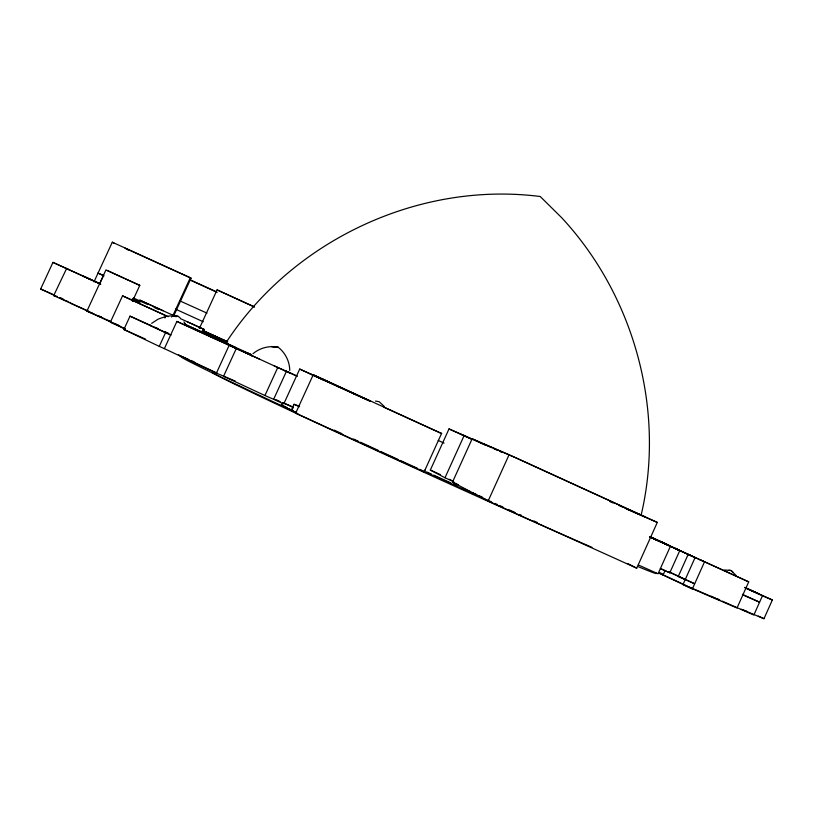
<?xml version="1.0" encoding="UTF-8"?>
<svg xmlns="http://www.w3.org/2000/svg" width="813" height="813" viewBox="0 0 813 813"><rect width="100%" height="100%" fill="white"/><g stroke="black" fill="none" stroke-linecap="round" stroke-linejoin="round"><path stroke-width="1.22" d="M425.047 469.995L424.152 471.825L295.658 413.207L313.239 374.752L441.622 433.532L384.082 407.293M641.071 515.371C665.786 411.063 634.547 296.196 561.722 217.752L540.208 196.502C418.553 181.004 292.263 240.567 225.618 343.259M119.653 326.033L86.93 311.105L105.954 269.896L139.785 285.373L125.192 278.808M651.243 537.495L748.712 581.864L737.005 608.002L692.442 588.764L658.54 572.941M741.151 609.191L763.976 618.703L772.35 599.994L762.462 595.787L753.844 615.035L722.157 601.102M636.711 568.185L657.3 522.424L509.111 454.711L472.15 438.796L452.495 482.099L488.146 500.991L636.711 568.185L627.788 563.602M649.75 536.905L670.379 546.346L658.052 573.765L638.357 564.974M663.042 575.065L665.115 570.452M660.339 568.694L669.79 572.809L679.77 550.604L673.631 547.789L693.672 556.895M668.672 571.691L694.678 583.785L678.276 576.417L688.174 554.395L695.095 557.566L682.94 584.628L691.914 588.866M692.442 588.764L704.525 561.844L649.953 536.936M452.983 481.387L444.985 477.77L464.182 435.483L480.137 442.77M488.146 500.991L509.111 454.711M424.152 471.825L441.662 433.278M444.985 477.77L430.331 470.056L449.01 428.929L464.182 435.483M264.936 395.525L277.761 367.506L286.389 371.419L273.635 399.305L264.936 395.525L223.565 376.277L236.278 348.564M282.751 402.638L293.219 407.425L291.847 410.423L281.379 405.636L282.751 402.638L293.402 407.171M283.757 403.959L299.712 369.072L316.887 376.886M296.654 412.76L291.288 410.311L294.042 404.295L299.58 406.287M164.887 317.995L165.943 315.698L168.159 316.714M171.553 317.029L172.488 315.017L175.872 316.552M172.549 316.338L190.313 277.711L112.306 242.203L93.983 281.908M150.517 325.352L130.029 316.145L123.881 329.499L159.267 346.379L165.527 332.741L170.639 335.027M173.83 315.637L191.055 278.178L190.313 277.711M159.267 346.379L164.378 348.635L176.888 321.43L235.435 348.025L235.679 347.486L184.642 324.194M199.327 328.543L217.091 289.895L253.961 306.674M202.701 332.405L204.073 329.417L180.384 318.615M208.88 336.135L209.937 333.828M214.652 338.584L214.896 338.045M219.957 341.145L221.004 338.858M224.906 343.401L225.963 341.125M164.378 348.635L216.4 373.137L229.154 345.332L252.508 355.901M247.162 353.391L247.406 352.852L251.136 354.539L184.947 324.357M94.003 313.909L53.699 295.597L66.575 268.585M125.172 329.143L110.416 322.111L122.529 295.841L139.572 303.605M132.428 301.349L139.795 285.343M176.208 316.724L139.866 300.16L138.495 303.127L167.722 316.491M55.193 295.83L40.65 289.011L52.957 262.386L68.831 269.611M252.995 353.696C259.835 347.873 269.357 345.423 278.158 347.222C285.282 352.679 289.662 361.47 289.743 370.443M151.635 323.371L158.169 319.113L165.527 316.562M86.93 311.105L93.759 313.981M168.088 316.125L170.669 315.901M724.353 570.004L731.06 570.523L735.877 575.258M172.752 315.891L178.423 316.481L180.405 318.147M176.035 316.155L178.423 316.481L175.862 316.074M53.699 295.597L55.853 295.932L54.989 295.536M375.484 401.083L379.071 401.652L384.427 406.53M728.844 570.167L731.06 570.523L732.787 571.966M295.658 413.207L297.751 413.563M291.288 410.311L291.847 410.423M281.379 405.636L293.198 410.667M743.356 610.024L746.883 611.335M69.816 302.324L70.568 302.609M40.65 289.011L45.792 291.196M151.076 325.698L149.714 325.129L171.015 335.007M483.644 443.989L516.468 458.136L644.628 516.702L624.831 508.074M688.835 586.823L719.027 599.882L711.172 596.224M742.858 594.933L759.586 602.199L742.432 594.344M460.3 434.02L472.851 439.498M609.699 501.479L613.195 503.003M619.018 505.534L622.504 507.058M626.335 508.918L657.3 522.424M678.276 576.417L683.824 578.836L668.896 571.895M65.528 300.464L68.099 301.593M188.626 359.448L178.443 354.986L217.081 373.137M190.882 360.444L194.277 361.937M216.4 373.137L235.414 381.175M661.508 568.927L669.79 572.809M56.778 296.349L57.367 296.603L56.869 296.349M66.239 268.453L99.796 283.656L103.536 275.566L97.875 273.036L104.034 275.871M86.371 277.599L83.17 276.166L100.334 283.93M46.869 291.674L52.733 294.296M64.43 299.987L59.461 297.761M123.881 329.499L145.557 339.123M154.653 327.283L157.468 328.533M94.725 314.407L100.863 317.161M252.243 355.82L251.187 355.342L259.51 359.163M288.656 372.425L289.306 372.71M110.416 322.111L125.243 328.747M155.07 327.395L158.484 328.93M164.074 331.45L168.525 333.442M83.841 276.43L91.381 279.845M139.541 301.796L137.316 300.79L139.297 301.694M201.594 332.222L219.307 340.23M290.8 373.33L274.072 365.799M649.668 536.641L668.977 545.32L650.471 536.763M660.573 541.702L666.873 544.558M670.379 546.346L679.77 550.604M164.114 331.531L167.193 332.924M70.69 303.178L89.013 311.481M98.17 315.637L101.605 317.192M430.331 470.056L440.534 474.67M452.495 482.099L458.217 484.69M124.928 248.087L191.055 278.178M254.51 307.07L217.091 289.895M189.714 279.621L216.258 291.704M189.541 279.784L217.193 292.375M317.294 377.09L361.531 397.201M316.664 376.907L299.712 369.072M318.889 377.923L325.546 380.951M326.023 381.155L352.415 393.157M352.994 393.421L370.25 401.297M187.244 321.755L204.073 329.417M94.816 281.389L94.156 281.085L95.436 281.674M66.249 268.442L66.971 268.768M133.027 298.818L139.755 301.887M202.315 330.352L227.01 341.572M649.597 536.895L677.483 549.405M699.668 559.598L748.712 581.864M165.049 331.958L168.362 333.462M99.765 316.531L106.361 319.651M106.676 319.672L110.131 321.237M179.978 300.932L206.949 313.127M124.094 278.3L107.204 270.526M472.15 438.796L491.652 447.638M493.847 448.705L497.363 450.25M499.558 451.317L501.936 452.343M480.818 443.136L485.839 445.372M449.01 428.929L471.631 439.274M175.486 309.123L203.23 321.724M370.555 401.144L313.239 374.752M139.866 300.16L163.047 310.739M133.373 297.985L142.621 302.192M143.464 302.578L147.905 304.601M154.043 307.405L158.82 309.58M132.804 298.727L139.948 301.948M100.761 284.184L52.957 262.386M132.407 298.595L139.877 302.009M288.676 372.191L296.999 376.053M438.217 440.422L444.04 443.126M230.272 345.688L277.761 367.506M284.804 370.626L297.141 376.267M176.888 321.43L229.733 345.566M745.267 587.667L758.814 593.856L745.125 587.809M745.297 587.941L762.462 595.787M294.042 404.295L299.397 406.744M649.973 536.986L666.02 544.334M122.529 295.841L165.943 315.698M237.437 348.726L252.304 355.545M207.041 334.895L220.699 341.155M226.38 343.757L229.794 345.332M232.071 346.368L234.347 347.415M238.595 349.499L252.203 355.718M284.946 370.708L286.796 371.551M744.759 587.372L772.35 599.994M108.495 320.627L110.619 321.613M758.234 616.061L763.976 618.703M60.426 297.802L63.048 299.001M273.635 399.305L282.629 403.441M356.124 394.762L359.58 396.358M361.876 397.425L370.484 401.337M337.527 386.388L339.976 387.516M353.411 393.624L355.413 394.549M310.444 373.97L323.726 380.108M226.685 343.757L229.886 345.24M232.02 346.226L236.288 348.198M203.606 333.3L205.902 334.367M717.584 598.978L719.871 600.035M659.414 572.535L662.585 574.019M658.54 572.718L687.676 586.315M275.658 399.518L280.129 401.602M130.029 316.145L165.527 332.741M114.44 323.371L116.513 324.346M117.55 324.834L119.735 325.881M317.588 376.917L320.119 378.167M322.355 378.929L324.895 380.199M325.972 380.738L327.934 381.714M449.325 479.304L453.756 481.581M112.306 242.203L114.47 243.494M126.005 248.727L128.159 250.028M183.931 321.938L185.445 324.041M655.197 572.596A261.064 3.425 24.5 0 1 638.551 566.803M537.484 522.546A261.064 3.425 24.5 0 1 533.846 520.92M521.55 515.412A261.064 3.425 24.5 0 1 519.405 514.446M515.076 512.505A261.064 3.425 24.5 0 1 508.471 509.538M502.871 507.017A261.064 3.425 24.5 0 1 499.477 505.493M497.2 504.467A261.064 3.425 24.5 0 1 494.914 503.44M491.469 501.885A261.064 3.425 24.5 0 1 419.772 469.365M417.455 468.308A261.064 3.425 24.5 0 1 400.22 460.443M397.943 459.396A261.064 3.425 24.5 0 1 380.647 451.479M378.279 450.392A261.064 3.425 24.5 0 1 360.576 442.262M358.228 441.185A261.064 3.425 24.5 0 1 353.564 439.03M342.039 433.715A261.064 3.425 24.5 0 1 334.123 430.067M295.515 412.161A261.064 3.425 24.5 0 1 181.716 356.816M482.434 497.19A226.705 2.967 24.5 0 1 478.979 495.635M476.662 494.589A226.705 2.967 24.5 0 1 472.018 492.485M469.68 491.428A226.705 2.967 24.5 0 1 462.648 488.257M456.774 485.595A226.705 2.967 24.5 0 1 453.248 483.999M450.9 482.932A226.705 2.967 24.5 0 1 433.736 475.127M431.418 474.081A226.705 2.967 24.5 0 1 426.774 471.967M286.389 407.191A226.705 2.967 24.5 0 1 281.288 404.793M591.935 547.322A226.705 3.089 24.5 0 1 365.911 445.697A226.705 3.089 24.5 0 1 212.193 372.517M275.963 346.927L271.512 346.541L278.158 347.222L275.963 346.927M227.62 341.826L202.386 330.342L227.681 341.897"/></g></svg>
